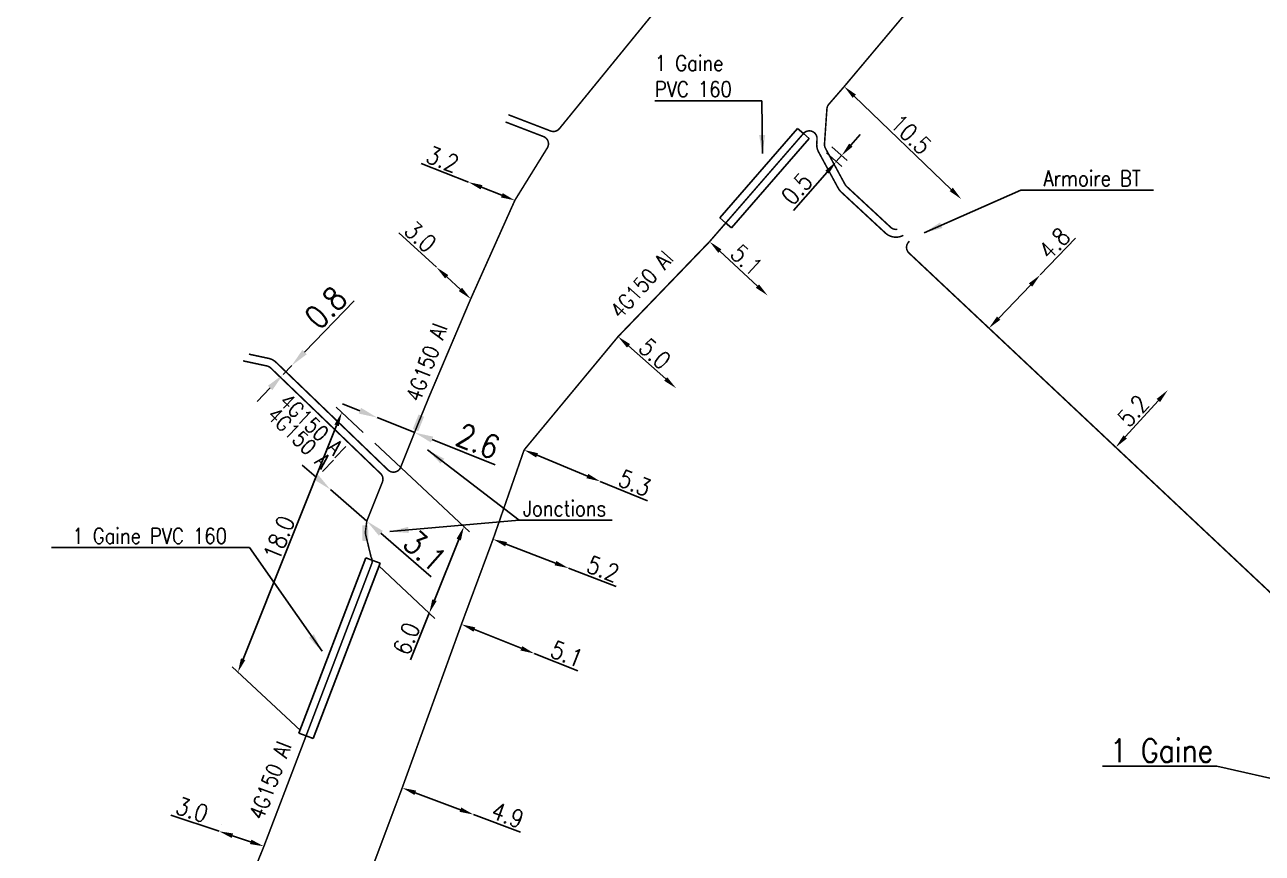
# Model space of a CAD drawing. Header units: millimetres. Extents: x 185001 to 186000, y 126997 to 128000.
# Drawn here: x 185623.7 to 185703.3, y 127741.5 to 127794.8 of the extents above; entities that cross this region are included whole.
import ezdxf
from ezdxf.enums import TextEntityAlignment as Align

# ---------------------------------------------------------------- set-up
doc = ezdxf.new("R2010")
doc.units = ezdxf.units.MM
doc.header["$PDMODE"] = 34
doc.linetypes.add('B_ST_Al', pattern=[2000, 1000, 1000])
doc.layers.get('0').update_dxf_attribs({"linetype": 'CONTINUOUS'})
doc.layers.get('Defpoints').update_dxf_attribs({"linetype": 'CONTINUOUS'})
for name, color, linetype in [('B_110', 1, 'CONTINUOUS'), ('B_300', 7, 'CONTINUOUS'), ('B_400', 7, 'CONTINUOUS')]:
    doc.layers.add(name, color=color, linetype=linetype)
doc.styles.get("Standard").update_dxf_attribs({"font": 'romans.shx', "width": 0.85})
doc.dimstyles.get("Standard").update_dxf_attribs({"dimtxt": 1.5, "dimasz": 1.2, "dimexe": 0.625, "dimexo": 0.625, "dimgap": 0.25, "dimtad": 1, "dimdec": 1, "dimzin": 0, "dimdsep": 46, "dimtxsty": 'Standard', "dimcen": -0.5, "dimadec": 0, "dimazin": 0, "dimtfac": 1, "dimtdec": 1, "dimtmove": 0, "dimatfit": 3, "dimfxl": 0, "dimtolj": 1, "dimtzin": 0, "dimarcsym": 0})

# ---------------------------------------------------------------- blocks, each defined once
blk = doc.blocks.new('*D214')
at = {"layer": 'B_110', "color": 0, "linetype": 'Continuous', "lineweight": -2, "transparency": 16777216}
for p, q in [((185652.216, 127784.645), (185649.166, 127785.849)), ((185654.356, 127783.801), (185653.053, 127784.315)), ((185655.365, 127783.906), (185655.365, 127783.906))]:
    blk.add_line(p, q, dxfattribs=at)
at = {"layer": 'B_110', "color": 0, "linetype": 'Continuous', "transparency": 16777216}
for points in [[(185653.108, 127784.454), (185652.998, 127784.175), (185652.216, 127784.645)], [(185654.411, 127783.94), (185654.3, 127783.661), (185655.193, 127783.47)]]:
    blk.add_solid(points, dxfattribs=at)
at = {"layer": 'Defpoints', "color": 0, "linetype": 'Continuous', "transparency": 16777216}
for p in [(185652.216, 127784.645), (185652.216, 127784.645), (185655.193, 127783.47)]:
    blk.add_point(p, dxfattribs=at)
at = {"layer": 'B_110', "color": 0, "linetype": 'Continuous', "transparency": 16777216, "insert": (185650.548, 127786.11), "char_height": 1.125, "attachment_point": 5, "rotation": 338.46239}
blk.add_mtext('\\A1;3.2', dxfattribs=at)
blk = doc.blocks.new('*D215')
at = {"layer": 'B_110', "color": 0, "linetype": 'Continuous', "lineweight": -2, "transparency": 16777216}
for p, q in [((185650.15, 127779.168), (185647.739, 127781.39)), ((185651.693, 127777.744), (185650.811, 127778.558))]:
    blk.add_line(p, q, dxfattribs=at)
at = {"layer": 'B_110', "color": 0, "linetype": 'Continuous', "transparency": 16777216}
for points in [[(185650.913, 127778.668), (185650.71, 127778.448), (185650.15, 127779.168)], [(185651.795, 127777.855), (185651.592, 127777.634), (185652.355, 127777.134)]]:
    blk.add_solid(points, dxfattribs=at)
at = {"layer": 'Defpoints', "color": 0, "linetype": 'Continuous', "transparency": 16777216}
for p in [(185650.15, 127779.168), (185650.15, 127779.168), (185652.355, 127777.134)]:
    blk.add_point(p, dxfattribs=at)
at = {"layer": 'B_110', "color": 0, "linetype": 'Continuous', "transparency": 16777216, "insert": (185649.122, 127781.136), "char_height": 1.125, "attachment_point": 5, "rotation": 317.31998}
blk.add_mtext('\\A1;3.0', dxfattribs=at)
blk = doc.blocks.new('*D216')
at = {"layer": 'B_110', "color": 0, "linetype": 'Continuous', "lineweight": -2, "transparency": 16777216}
for p, q in [((185646.18, 127767.856), (185652.285, 127762.143)), ((185651.584, 127761.651), (185650.025, 127757.751)), ((185646.438, 127759.959), (185650.059, 127756.572)), ((185649.691, 127756.916), (185648.491, 127753.913))]:
    blk.add_line(p, q, dxfattribs=at)
at = {"layer": 'B_110', "color": 0, "linetype": 'Continuous', "transparency": 16777216}
for points in [[(185651.445, 127761.707), (185651.723, 127761.596), (185651.918, 127762.487)], [(185649.886, 127757.807), (185650.164, 127757.696), (185649.691, 127756.916)]]:
    blk.add_solid(points, dxfattribs=at)
at = {"layer": 'Defpoints', "color": 0, "linetype": 'Continuous', "transparency": 16777216}
for p in [(185645.813, 127768.199), (185651.918, 127762.487), (185646.071, 127760.303)]:
    blk.add_point(p, dxfattribs=at)
at = {"layer": 'B_110', "color": 0, "linetype": 'Continuous', "transparency": 16777216, "insert": (185648.228, 127755.275), "char_height": 1.125, "attachment_point": 5, "rotation": 68.21536}
blk.add_mtext('\\A1;6.0', dxfattribs=at)
blk = doc.blocks.new('*D217')
at = {"layer": 'B_110', "color": 0, "linetype": 'Continuous', "lineweight": -2, "transparency": 16777216}
for p, q in [((185645.445, 127768.543), (185643.699, 127770.177)), ((185637.72, 127753.955), (185643.732, 127768.998)), ((185641.399, 127749.364), (185637.019, 127753.463))]:
    blk.add_line(p, q, dxfattribs=at)
at = {"layer": 'B_110', "color": 0, "linetype": 'Continuous', "transparency": 16777216}
for points in [[(185643.593, 127769.053), (185643.872, 127768.942), (185644.066, 127769.833)], [(185637.581, 127754.01), (185637.86, 127753.899), (185637.386, 127753.119)]]:
    blk.add_solid(points, dxfattribs=at)
at = {"layer": 'Defpoints', "color": 0, "linetype": 'Continuous', "transparency": 16777216}
for p in [(185644.066, 127769.833), (185645.813, 127768.199), (185641.767, 127749.02)]:
    blk.add_point(p, dxfattribs=at)
at = {"layer": 'B_110', "color": 0, "linetype": 'Continuous', "transparency": 16777216, "insert": (185640.03, 127761.754), "char_height": 1.125, "attachment_point": 5, "rotation": 68.21536}
blk.add_mtext('\\A1;18.0', dxfattribs=at)
blk = doc.blocks.new('*D218')
at = {"layer": 'B_110', "color": 0, "linetype": 'Continuous', "lineweight": -2, "transparency": 16777216}
blk.add_line((185668.378, 127780.207), (185670.794, 127777.96), dxfattribs=at)
at = {"layer": 'B_110', "color": 0, "linetype": 'Continuous', "transparency": 16777216}
for points in [[(185668.48, 127780.317), (185668.276, 127780.098), (185667.719, 127780.82)], [(185670.896, 127778.07), (185670.692, 127777.85), (185671.453, 127777.347)]]:
    blk.add_solid(points, dxfattribs=at)
at = {"layer": 'Defpoints', "color": 0, "linetype": 'Continuous', "transparency": 16777216}
for p in [(185667.719, 127780.82), (185671.453, 127777.347), (185671.453, 127777.347)]:
    blk.add_point(p, dxfattribs=at)
at = {"layer": 'B_110', "color": 0, "linetype": 'Continuous', "transparency": 16777216, "insert": (185670.097, 127779.633), "char_height": 1.125, "attachment_point": 5, "rotation": 317.07525}
blk.add_mtext('\\A1;5.1', dxfattribs=at)
blk = doc.blocks.new('*D219')
at = {"layer": 'B_110', "color": 0, "linetype": 'Continuous', "lineweight": -2, "transparency": 16777216}
for p, q in [((185662.145, 127775.057), (185662.145, 127775.057)), ((185662.505, 127774.109), (185664.895, 127771.981))]:
    blk.add_line(p, q, dxfattribs=at)
at = {"layer": 'B_110', "color": 0, "linetype": 'Continuous', "transparency": 16777216}
for points in [[(185662.605, 127774.221), (185662.405, 127773.997), (185661.833, 127774.707)], [(185664.995, 127772.093), (185664.795, 127771.869), (185665.567, 127771.382)]]:
    blk.add_solid(points, dxfattribs=at)
at = {"layer": 'Defpoints', "color": 0, "linetype": 'Continuous', "transparency": 16777216}
for p in [(185661.833, 127774.707), (185665.567, 127771.382), (185665.567, 127771.382)]:
    blk.add_point(p, dxfattribs=at)
at = {"layer": 'B_110', "color": 0, "linetype": 'Continuous', "transparency": 16777216, "insert": (185664.199, 127773.605), "char_height": 1.125, "attachment_point": 5, "rotation": 318.32196}
blk.add_mtext('\\A1;5.0', dxfattribs=at)
blk = doc.blocks.new('*D220')
at = {"layer": 'B_110', "color": 0, "linetype": 'Continuous', "lineweight": -2, "transparency": 16777216}
for p, q in [((185656.621, 127767.069), (185659.857, 127765.734)), ((185660.689, 127765.391), (185663.72, 127764.141))]:
    blk.add_line(p, q, dxfattribs=at)
at = {"layer": 'B_110', "color": 0, "linetype": 'Continuous', "transparency": 16777216}
for points in [[(185656.678, 127767.208), (185656.564, 127766.93), (185655.789, 127767.412)], [(185659.914, 127765.873), (185659.8, 127765.596), (185660.689, 127765.391)]]:
    blk.add_solid(points, dxfattribs=at)
at = {"layer": 'Defpoints', "color": 0, "linetype": 'Continuous', "transparency": 16777216}
for p in [(185655.789, 127767.412), (185660.689, 127765.391), (185660.689, 127765.391)]:
    blk.add_point(p, dxfattribs=at)
at = {"layer": 'B_110', "color": 0, "linetype": 'Continuous', "transparency": 16777216, "insert": (185662.906, 127765.288), "char_height": 1.125, "attachment_point": 5, "rotation": 337.58468}
blk.add_mtext('\\A1;5.3', dxfattribs=at)
blk = doc.blocks.new('*D221')
at = {"layer": 'B_110', "color": 0, "linetype": 'Continuous', "lineweight": -2, "transparency": 16777216}
for p, q in [((185652.594, 127755.862), (185655.611, 127754.653)), ((185656.446, 127754.318), (185659.236, 127753.2))]:
    blk.add_line(p, q, dxfattribs=at)
at = {"layer": 'B_110', "color": 0, "linetype": 'Continuous', "transparency": 16777216}
for points in [[(185652.65, 127756.001), (185652.538, 127755.722), (185651.759, 127756.197)], [(185655.667, 127754.792), (185655.555, 127754.513), (185656.446, 127754.318)]]:
    blk.add_solid(points, dxfattribs=at)
at = {"layer": 'Defpoints', "color": 0, "linetype": 'Continuous', "transparency": 16777216}
for p in [(185651.759, 127756.197), (185656.446, 127754.318), (185656.446, 127754.318)]:
    blk.add_point(p, dxfattribs=at)
at = {"layer": 'B_110', "color": 0, "linetype": 'Continuous', "transparency": 16777216, "insert": (185658.538, 127754.287), "char_height": 1.125, "attachment_point": 5, "rotation": 338.15813}
blk.add_mtext('\\A1;5.1', dxfattribs=at)
blk = doc.blocks.new('*D222')
at = {"layer": 'B_110', "color": 0, "linetype": 'Continuous', "lineweight": -2, "transparency": 16777216}
for p, q in [((185648.792, 127745.36), (185651.695, 127744.272)), ((185652.538, 127743.956), (185655.566, 127742.822))]:
    blk.add_line(p, q, dxfattribs=at)
at = {"layer": 'B_110', "color": 0, "linetype": 'Continuous', "transparency": 16777216}
for points in [[(185648.845, 127745.5), (185648.74, 127745.219), (185647.95, 127745.675)], [(185651.748, 127744.412), (185651.643, 127744.132), (185652.538, 127743.956)]]:
    blk.add_solid(points, dxfattribs=at)
at = {"layer": 'Defpoints', "color": 0, "linetype": 'Continuous', "transparency": 16777216}
for p in [(185647.95, 127745.675), (185652.538, 127743.956), (185652.538, 127743.956)]:
    blk.add_point(p, dxfattribs=at)
at = {"layer": 'B_110', "color": 0, "linetype": 'Continuous', "transparency": 16777216, "insert": (185654.736, 127743.933), "char_height": 1.125, "attachment_point": 5, "rotation": 339.45944}
blk.add_mtext('\\A1;4.9', dxfattribs=at)
blk = doc.blocks.new('*D225')
at = {"layer": 'B_110', "color": 0, "linetype": 'Continuous', "lineweight": -2, "transparency": 16777216}
for p, q in [((185636.175, 127742.883), (185633.067, 127743.929)), ((185636.324, 127743.328), (185636.324, 127743.328)), ((185638.203, 127742.201), (185637.028, 127742.597)), ((185639.206, 127742.359), (185639.206, 127742.359))]:
    blk.add_line(p, q, dxfattribs=at)
at = {"layer": 'B_110', "color": 0, "linetype": 'Continuous', "transparency": 16777216}
for points in [[(185637.076, 127742.739), (185636.98, 127742.454), (185636.175, 127742.883)], [(185638.251, 127742.343), (185638.156, 127742.059), (185639.056, 127741.914)]]:
    blk.add_solid(points, dxfattribs=at)
at = {"layer": 'Defpoints', "color": 0, "linetype": 'Continuous', "transparency": 16777216}
for p in [(185636.175, 127742.883), (185636.175, 127742.883), (185639.056, 127741.914)]:
    blk.add_point(p, dxfattribs=at)
at = {"layer": 'B_110', "color": 0, "linetype": 'Continuous', "transparency": 16777216, "insert": (185634.434, 127744.26), "char_height": 1.125, "attachment_point": 5, "rotation": 341.41094}
blk.add_mtext('\\A1;3.0', dxfattribs=at)
blk = doc.blocks.new('*D235')
at = {"layer": 'B_110', "color": 0, "linetype": 'Continuous', "lineweight": -2, "transparency": 16777216}
blk.add_line((185677.025, 127790.173), (185683.259, 127784.175), dxfattribs=at)
at = {"layer": 'B_110', "color": 0, "linetype": 'Continuous', "transparency": 16777216}
for points in [[(185677.129, 127790.281), (185676.921, 127790.064), (185676.377, 127790.797)], [(185683.363, 127784.283), (185683.155, 127784.067), (185683.907, 127783.551)]]:
    blk.add_solid(points, dxfattribs=at)
at = {"layer": 'Defpoints', "color": 0, "linetype": 'Continuous', "transparency": 16777216}
for p in [(185676.377, 127790.797), (185683.907, 127783.551), (185683.907, 127783.551)]:
    blk.add_point(p, dxfattribs=at)
at = {"layer": 'B_110', "color": 0, "linetype": 'Continuous', "transparency": 16777216, "insert": (185680.662, 127787.714), "char_height": 1.125, "attachment_point": 5, "rotation": 316.10664}
blk.add_mtext('\\A1;10.5', dxfattribs=at)
blk = doc.blocks.new('*D236')
at = {"layer": 'B_110', "color": 0, "linetype": 'Continuous', "lineweight": -2, "transparency": 16777216}
for p, q in [((185676.804, 127787.029), (185677.399, 127787.704)), ((185675.573, 127786.914), (185676.561, 127786.043)), ((185675.229, 127786.523), (185676.218, 127785.653)), ((185676.21, 127786.353), (185675.866, 127785.963)), ((185675.271, 127785.287), (185673.105, 127782.826))]:
    blk.add_line(p, q, dxfattribs=at)
at = {"layer": 'B_110', "color": 0, "linetype": 'Continuous', "transparency": 16777216}
for points in [[(185676.692, 127787.128), (185676.917, 127786.929), (185676.21, 127786.353)], [(185675.159, 127785.386), (185675.384, 127785.188), (185675.866, 127785.963)]]:
    blk.add_solid(points, dxfattribs=at)
at = {"layer": 'Defpoints', "color": 0, "linetype": 'Continuous', "transparency": 16777216}
for p in [(185674.878, 127786.833), (185675.221, 127787.223), (185676.21, 127786.353)]:
    blk.add_point(p, dxfattribs=at)
at = {"layer": 'B_110', "color": 0, "linetype": 'Continuous', "transparency": 16777216, "insert": (185673.328, 127784.215), "char_height": 1.125, "attachment_point": 5, "rotation": 48.63915}
blk.add_mtext('\\A1;0.5', dxfattribs=at)
blk = doc.blocks.new('*D237')
at = {"layer": 'B_110', "color": 0, "linetype": 'Continuous', "lineweight": -2, "transparency": 16777216}
for p, q in [((185688.978, 127778.673), (185691.251, 127781.035)), ((185686.309, 127775.898), (185688.354, 127778.024))]:
    blk.add_line(p, q, dxfattribs=at)
at = {"layer": 'B_110', "color": 0, "linetype": 'Continuous', "transparency": 16777216}
for points in [[(185688.246, 127778.128), (185688.462, 127777.92), (185688.978, 127778.673)], [(185686.201, 127776.002), (185686.417, 127775.794), (185685.685, 127775.25)]]:
    blk.add_solid(points, dxfattribs=at)
at = {"layer": 'Defpoints', "color": 0, "linetype": 'Continuous', "transparency": 16777216}
for p in [(185688.978, 127778.673), (185688.978, 127778.673), (185685.685, 127775.25)]:
    blk.add_point(p, dxfattribs=at)
at = {"layer": 'B_110', "color": 0, "linetype": 'Continuous', "transparency": 16777216, "insert": (185689.886, 127780.698), "char_height": 1.125, "attachment_point": 5, "rotation": 46.10664}
blk.add_mtext('\\A1;4.8', dxfattribs=at)
blk = doc.blocks.new('*D238')
at = {"layer": 'B_110', "color": 0, "linetype": 'Continuous', "lineweight": -2, "transparency": 16777216}
for p, q in [((185694.444, 127768.25), (185696.578, 127770.598)), ((185694.186, 127767.268), (185694.186, 127767.268))]:
    blk.add_line(p, q, dxfattribs=at)
at = {"layer": 'B_110', "color": 0, "linetype": 'Continuous', "transparency": 16777216}
for points in [[(185696.467, 127770.699), (185696.689, 127770.497), (185697.184, 127771.264)], [(185694.333, 127768.351), (185694.555, 127768.149), (185693.839, 127767.584)]]:
    blk.add_solid(points, dxfattribs=at)
at = {"layer": 'Defpoints', "color": 0, "linetype": 'Continuous', "transparency": 16777216}
for p in [(185697.184, 127771.264), (185697.184, 127771.264), (185693.839, 127767.584)]:
    blk.add_point(p, dxfattribs=at)
at = {"layer": 'B_110', "color": 0, "linetype": 'Continuous', "transparency": 16777216, "insert": (185694.956, 127769.928), "char_height": 1.125, "attachment_point": 5, "rotation": 47.73722}
blk.add_mtext('\\A1;5.2', dxfattribs=at)
blk = doc.blocks.new('*D262')
at = {"layer": 'B_110', "color": 0, "linetype": 'Continuous', "lineweight": -2, "transparency": 16777216}
for p, q in [((185654.632, 127761.349), (185657.807, 127760.132)), ((185658.647, 127759.81), (185661.709, 127758.636))]:
    blk.add_line(p, q, dxfattribs=at)
at = {"layer": 'B_110', "color": 0, "linetype": 'Continuous', "transparency": 16777216}
for points in [[(185654.686, 127761.489), (185654.578, 127761.208), (185653.792, 127761.671)], [(185657.861, 127760.272), (185657.753, 127759.992), (185658.647, 127759.81)]]:
    blk.add_solid(points, dxfattribs=at)
at = {"layer": 'Defpoints', "color": 0, "linetype": 'Continuous', "transparency": 16777216}
for p in [(185653.792, 127761.671), (185658.647, 127759.81), (185658.647, 127759.81)]:
    blk.add_point(p, dxfattribs=at)
at = {"layer": 'B_110', "color": 0, "linetype": 'Continuous', "transparency": 16777216, "insert": (185660.867, 127759.762), "char_height": 1.125, "attachment_point": 5, "rotation": 339.03086}
blk.add_mtext('\\A1;5.2', dxfattribs=at)
blk = doc.blocks.new('B_300_03')
at = {"color": 0, "linetype": 'Continuous'}
blk.add_solid([(-0.5, 0.1875), (-0.5, -0.1875), (0.5, 0.1875), (0.5, -0.1875)], dxfattribs=at)
at = {"color": 0, "linetype": 'Continuous', "width": 0.75, "flags": 3}
for tag, p in [('DEF_LEG', (0, -4.25)), ('DEF_COUP', (0, -6.75)), ('DEF_TYPE', (0, -9.25))]:
    blk.add_attdef(tag, text='', height=1.2, dxfattribs=at).set_placement(p, align=Align.MIDDLE)
blk = doc.blocks.new('*D657')
at = {"layer": 'B_110', "color": 0, "linetype": 'Continuous', "lineweight": -2, "transparency": 16777216}
for p, q in [((185645.226, 127769.941), (185644.111, 127770.386)), ((185646.34, 127769.495), (185648.754, 127768.53)), ((185649.869, 127768.085), (185653.928, 127766.463))]:
    blk.add_line(p, q, dxfattribs=at)
at = {"layer": 'B_110', "color": 0, "linetype": 'Continuous', "transparency": 16777216}
for points in [[(185645.3, 127770.126), (185645.151, 127769.755), (185646.34, 127769.495)], [(185649.943, 127768.271), (185649.794, 127767.899), (185648.754, 127768.53)]]:
    blk.add_solid(points, dxfattribs=at)
at = {"layer": 'Defpoints', "color": 0, "linetype": 'Continuous', "transparency": 16777216}
for p in [(185646.34, 127769.495), (185646.34, 127769.495), (185648.754, 127768.53)]:
    blk.add_point(p, dxfattribs=at)
at = {"layer": 'B_110', "color": 0, "linetype": 'Continuous', "transparency": 16777216, "insert": (185652.827, 127767.98), "char_height": 1.5, "attachment_point": 5, "rotation": 338.21536}
blk.add_mtext('\\A1;2.6', dxfattribs=at)
blk = doc.blocks.new('*D658')
at = {"layer": 'B_110', "color": 0, "linetype": 'Continuous', "lineweight": -2, "transparency": 16777216}
for p, q in [((185641.676, 127773.713), (185644.854, 127777.018)), ((185640.29, 127772.271), (185640.844, 127772.848)), ((185639.458, 127771.406), (185638.626, 127770.542))]:
    blk.add_line(p, q, dxfattribs=at)
at = {"layer": 'B_110', "color": 0, "linetype": 'Continuous', "transparency": 16777216}
for points in [[(185641.532, 127773.852), (185641.82, 127773.574), (185640.844, 127772.848)], [(185639.314, 127771.545), (185639.602, 127771.268), (185640.29, 127772.271)]]:
    blk.add_solid(points, dxfattribs=at)
at = {"layer": 'Defpoints', "color": 0, "linetype": 'Continuous', "transparency": 16777216}
for p in [(185640.844, 127772.848), (185640.844, 127772.848), (185640.29, 127772.271)]:
    blk.add_point(p, dxfattribs=at)
at = {"layer": 'B_110', "color": 0, "linetype": 'Continuous', "transparency": 16777216, "insert": (185643.034, 127776.568), "char_height": 1.5, "attachment_point": 5, "rotation": 46.11844}
blk.add_mtext('\\A1;0.8', dxfattribs=at)
blk = doc.blocks.new('*D659')
at = {"layer": 'B_110', "color": 0, "linetype": 'Continuous', "lineweight": -2, "transparency": 16777216}
for p, q in [((185642.424, 127765.656), (185641.517, 127766.442)), ((185643.331, 127764.87), (185645.674, 127762.84)), ((185646.58, 127762.054), (185649.822, 127759.244))]:
    blk.add_line(p, q, dxfattribs=at)
at = {"layer": 'B_110', "color": 0, "linetype": 'Continuous', "transparency": 16777216}
for points in [[(185642.555, 127765.807), (185642.293, 127765.505), (185643.331, 127764.87)], [(185646.711, 127762.205), (185646.449, 127761.902), (185645.674, 127762.84)]]:
    blk.add_solid(points, dxfattribs=at)
at = {"layer": 'Defpoints', "color": 0, "linetype": 'Continuous', "transparency": 16777216}
for p in [(185643.331, 127764.87), (185643.331, 127764.87), (185645.674, 127762.84)]:
    blk.add_point(p, dxfattribs=at)
at = {"layer": 'B_110', "color": 0, "linetype": 'Continuous', "transparency": 16777216, "insert": (185649.416, 127760.919), "char_height": 1.5, "attachment_point": 5, "rotation": 319.08242}
blk.add_mtext('\\A1;3.1', dxfattribs=at)

msp = doc.modelspace()

# ---------------------------------------------------------------- linework, layer by layer
at = {"layer": 'B_110', "linetype": 'B_ST_Al', "const_width": 0.1, "flags": 128}
for points in [[(185710.056, 127823.329), (185709.902, 127823.507, 0.388777), (185708.56, 127823.666), (185702.682, 127819.436, 0.038546), (185702.623, 127819.387), (185691.203, 127808.138), (185686.404, 127802.738), (185676.377, 127790.797), (185675.384, 127789.653, 0.16295), (185675.263, 127789.36), (185675.107, 127787.097, 0.142272), (185675.167, 127786.824), (185676.428, 127784.497, 0.081735), (185676.527, 127784.369), (185679.365, 127781.737, 0.233286), (185679.789, 127781.611)], [(185689.336, 127818.999), (185690.13, 127817.933, -0.410453), (185690.034, 127817.237), (185685.562, 127813.812), (185679.178, 127808.729), (185676.072, 127805.771), (185674.159, 127803.735, -0.20941), (185673.79, 127803.577), (185671.941, 127803.594, 0.216135), (185671.563, 127803.427), (185670.105, 127801.77), (185665.094, 127796.715, 0.023797), (185665.063, 127796.68), (185658.06, 127788.088, -0.324152), (185657.493, 127787.937), (185654.777, 127788.981)], [(185654.597, 127788.514), (185657.036, 127787.577, -0.470179), (185657.282, 127786.847), (185655.21, 127783.499, 0.033279), (185655.179, 127783.44), (185652.355, 127777.134), (185649.697, 127770.88), (185648.993, 127769.157), (185648.744, 127768.534), (185647.852, 127766.301, -0.532302), (185647.041, 127766.126), (185641.633, 127771.327), (185640.471, 127772.444), (185639.841, 127773.05, 0.139651), (185639.357, 127773.307), (185638.095, 127773.577)], [(185680.181, 127781.224, -0.321671), (185679.025, 127781.37), (185676.187, 127784.003, -0.081735), (185675.988, 127784.259), (185674.727, 127786.586, -0.142272), (185674.609, 127787.131), (185674.628, 127787.409, 0.719764), (185673.751, 127787.771), (185668.757, 127782.017), (185667.719, 127780.82), (185661.833, 127774.707), (185655.844, 127767.479, 0.085529), (185655.76, 127767.331), (185653.792, 127761.671), (185651.759, 127756.197), (185647.95, 127745.675), (185643.762, 127734.521), (185639.585, 127723.321, 0.126952), (185640.312, 127715.406, 0.054134), (185641.155, 127714.398), (185643.767, 127712.238), (185648.337, 127708.458, 0.412181), (185649.038, 127708.522), (185650.802, 127710.624)], [(185715.52, 127749.364), (185715.28, 127749.098, -0.403312), (185714.588, 127749.049), (185705.191, 127756.912), (185680.541, 127780.085, -0.420788), (185680.527, 127780.8), (185680.569, 127780.843)]]:
    msp.add_lwpolyline(points, format="xyb", dxfattribs=at)
at = {"layer": 'B_110', "linetype": 'B_ST_Al', "ltscale": 0.5}
msp.add_lwpolyline([(185637.713, 127773.147, 0.1, 0.1, 0), (185639.253, 127772.818, 0.1, 0.1, -0.139651), (185639.495, 127772.689, 0.1, 0.1, 0), (185640.124, 127772.084, 0.1, 0.1, 0), (185641.291, 127770.962, 0.1, 0.1, 0), (185646.559, 127765.896, 0.1, 0.1, -0.305225), (185646.676, 127765.35, 0.1, 0.1, 0), (185645.674, 127762.84, 0.1, 0.1, 0), (185645.588, 127762.156, 0.1, 0.1, 0.090328), (185645.598, 127761.977, 0.1, 0.1, 0), (185645.952, 127760.509, 0.1, 0.1, -0.225195), (185645.986, 127760.082, 0.1, 0.1, 0), (185641.767, 127749.02, 0.1, 0.1, 0), (185639.056, 127741.914, 0.1, 0.1, 0), (185635.638, 127733.457, 0.1, 0.1, 0), (185633.021, 127725.869, 0.1, 0.1, 0), (185631.124, 127720.584, 0.1, 0.1, 0), (185628.093, 127713.01, 0.1, 0.1, 0), (185622.641, 127698.235, 0.1, 0.1, 0)], format="xyseb", dxfattribs=at)
at = {"layer": 'B_110', "linetype": 'B_ST_Al', "const_width": 0.1, "flags": 128}
msp.add_lwpolyline([(185645.424, 127762.215), (185645.423, 127762.211)], dxfattribs=at)
at = {"layer": 'B_400', "color": 7, "linetype": 'CONTINUOUS'}
for p, q in [((185673.374, 127788.1), (185668.37, 127782.354)), ((185673.374, 127788.1), (185673.751, 127787.771)), ((185674.128, 127787.443), (185673.751, 127787.771)), ((185674.128, 127787.443), (185669.124, 127781.698)), ((185668.37, 127782.354), (185668.747, 127782.026)), ((185669.124, 127781.698), (185668.747, 127782.026)), ((185645.603, 127760.481), (185641.3, 127749.198)), ((185645.603, 127760.481), (185646.071, 127760.303)), ((185646.538, 127760.125), (185642.234, 127748.842)), ((185646.538, 127760.125), (185646.071, 127760.303)), ((185641.3, 127749.198), (185641.767, 127749.02)), ((185642.234, 127748.842), (185641.767, 127749.02))]:
    msp.add_line(p, q, dxfattribs=at)

# ---------------------------------------------------------------- block references
at = {"layer": 'B_300', "ltscale": 0.5}
for p, rotation in [((185648.993, 127769.157), 68.22434074613429), ((185645.577, 127762.066), 90.89479514079912)]:
    msp.add_blockref('B_300_03', p, dxfattribs=dict(at, rotation=rotation))

# ---------------------------------------------------------------- texts
at = {"layer": 'B_110', "linetype": 'B_ST_Al', "width": 0.85}
for rotation, p in [(48.07404, (185663.352, 127778.064)), (69.729, (185649.526, 127773.054)), (69.12144, (185639.46, 127746.151))]:
    msp.add_text('4G150 Al', height=1, rotation=rotation, dxfattribs=at).set_placement(p, align=Align.MIDDLE)
at = {"layer": 'B_110', "linetype": 'B_ST_Al', "ltscale": 0.5, "width": 0.85}
for p in [(185639.974, 127770.428), (185639.184, 127769.543)]:
    msp.add_text('4G150 Al', height=1, rotation=316.11844, dxfattribs=at).set_placement(p)
at = {"layer": 'B_110', "linetype": 'Continuous', "insert": (185689.189, 127784.886), "char_height": 1, "attachment_point": 4}
msp.add_mtext('Armoire BT', dxfattribs=at)
at = {"layer": 'B_300', "linetype": 'Continuous'}
for s, insert, char_height, attachment_point in [('Jonctions', (185655.713, 127763.648), 1, 4), ('1 Gaine', (185700.095, 127748.069), 1.5, 6)]:
    msp.add_mtext(s, dxfattribs=dict(at, insert=insert, char_height=char_height, attachment_point=attachment_point))
at = {"layer": 'B_400', "char_height": 1}
for s, insert, attachment_point in [('1 Gaine\\PPVC 160 ', (185664.199, 127791.463), 4), ('1 Gaine PVC 160 ', (185636.682, 127761.883), 6)]:
    msp.add_mtext(s, dxfattribs=dict(at, insert=insert, attachment_point=attachment_point))

# ---------------------------------------------------------------- dimensions: what is measured, and where the dimension line sits
at = {"layer": 'B_110', "linetype": 'Continuous'}
for base, p1, p2, angle, override, picture, middle in [((185683.9071, 127783.5514), (185676.376501, 127790.796576), (185683.9071, 127783.5514), 136.106643, {"dimscale": 0.75, "dimtxt": 1.5}, '*D235', (185680.1418, 127787.173988)), ((185676.21, 127786.353), (185674.878, 127786.833), (185675.221, 127787.223), 228.63915, {"dimscale": 0.75, "dimtxt": 1.5}, '*D236', (185673.891, 127783.719)), ((185652.216, 127784.645), (185655.193, 127783.47), (185652.216, 127784.645), 338.46239, {"dimscale": 0.75, "dimtxt": 1.5}, '*D214', (185650.273, 127785.412)), ((185650.15, 127779.168), (185652.355, 127777.134), (185650.15, 127779.168), 317.31998, {"dimscale": 0.75, "dimtxt": 1.5}, '*D215', (185648.614, 127780.584)), ((185688.978, 127778.673), (185685.685, 127775.25), (185688.978, 127778.673), 226.10664, {"dimscale": 0.75, "dimtxt": 1.5}, '*D237', (185690.427, 127780.178)), ((185671.453, 127777.347), (185667.719, 127780.82), (185671.453, 127777.347), 137.07525, {"dimscale": 0.75, "dimtxt": 1.5}, '*D218', (185669.586, 127779.084)), ((185640.844, 127772.848), (185640.29, 127772.271), (185640.844, 127772.848), 226.11844, {"dimatfit": 0}, '*D658', (185643.755, 127775.875)), ((185665.567, 127771.382), (185661.833, 127774.707), (185665.567, 127771.382), 138.32196, {"dimscale": 0.75, "dimtxt": 1.5}, '*D219', (185663.7, 127773.045)), ((185646.34, 127769.495), (185648.754, 127768.53), (185646.34, 127769.495), 338.21536, {"dimatfit": 0}, '*D657', (185652.455, 127767.051)), ((185660.689, 127765.391), (185655.789, 127767.412), (185660.689, 127765.391), 157.58468, {"dimscale": 0.75, "dimtxt": 1.5}, '*D220', (185662.62, 127764.595)), ((185643.331, 127764.87), (185645.674, 127762.84), (185643.331, 127764.87), 319.08242, {"dimatfit": 0}, '*D659', (185648.761, 127760.163)), ((185658.647, 127759.81), (185653.792, 127761.671), (185658.647, 127759.81), 159.03086, {"dimscale": 0.75, "dimtxt": 1.5}, '*D262', (185660.598, 127759.062)), ((185656.446, 127754.318), (185651.759, 127756.197), (185656.446, 127754.318), 158.15813, {"dimscale": 0.75, "dimtxt": 1.5}, '*D221', (185658.259, 127753.591)), ((185652.538, 127743.956), (185647.95, 127745.675), (185652.538, 127743.956), 159.45944, {"dimscale": 0.75, "dimtxt": 1.5}, '*D222', (185654.473, 127743.231)), ((185636.175, 127742.883), (185639.056, 127741.914), (185636.175, 127742.883), 341.41094, {"dimscale": 0.75, "dimtxt": 1.5}, '*D225', (185634.195, 127743.55))]:
    dim = msp.add_linear_dim(base=base, p1=p1, p2=p2, angle=angle, dimstyle='Standard', override=override, dxfattribs=at)
    dim.commit()
    dim.dimension.update_dxf_attribs({"geometry": picture, "text_midpoint": middle, "dimtype": 160})
for base, p1, p2, angle, text, override, picture, middle in [((185697.184, 127771.264), (185693.839, 127767.584), (185697.184, 127771.264), 227.73722, '5.2', {"dimscale": 0.75, "dimtxt": 1.5}, '*D238', (185695.511, 127769.424)), ((185644.066, 127769.833), (185641.767, 127749.02), (185645.813, 127768.199), 248.21536, '18.0', {"dimscale": 0.75}, '*D217', (185640.726, 127761.476)), ((185651.918, 127762.487), (185646.071, 127760.303), (185645.813, 127768.199), 248.21536, '6.0', {"dimscale": 0.75}, '*D216', (185648.924, 127754.997))]:
    dim = msp.add_linear_dim(base=base, p1=p1, p2=p2, angle=angle, text=text, dimstyle='Standard', override=override, dxfattribs=at)
    dim.commit()
    dim.dimension.update_dxf_attribs({"geometry": picture, "text_midpoint": middle, "dimtype": 160})

# ---------------------------------------------------------------- leaders
at = {"layer": 'B_110', "linetype": 'Continuous', "annotation_type": 0, "has_hookline": 1, "hookline_direction": 0, "text_width": 7.083}
msp.add_leader([(185681.519, 127781.388), (185687.739, 127784.136), (185688.939, 127784.136)], dimstyle='Standard', dxfattribs=at)
at = {"layer": 'B_300', "linetype": 'Continuous'}
msp.add_leader([(185649.582, 127767.425), (185655.463, 127762.898)], dimstyle='Standard', dxfattribs=at)
at = {"layer": 'B_300', "linetype": 'Continuous', "annotation_type": 0, "has_hookline": 1}
for points, hookline_direction, text_width in [([(185647.153, 127762.167), (185655.463, 127762.898)], 0, 5.748), ([(185713.845, 127743.998), (185700.345, 127747.069)], 1, 7.104)]:
    msp.add_leader(points, dimstyle='Standard', dxfattribs=dict(at, hookline_direction=hookline_direction, text_width=text_width))
at = {"layer": 'B_400', "annotation_type": 0, "has_hookline": 1, "hookline_direction": 1}
for points, text_width in [([(185671.111, 127786.479), (185671.073, 127789.879), (185669.873, 127789.879)], 5.424), ([(185642.796, 127754.462), (185638.132, 127761.133), (185636.932, 127761.133)], 11.293)]:
    msp.add_leader(points, dimstyle='Standard', dxfattribs=dict(at, text_width=text_width))

doc.saveas('drawing.dxf')
